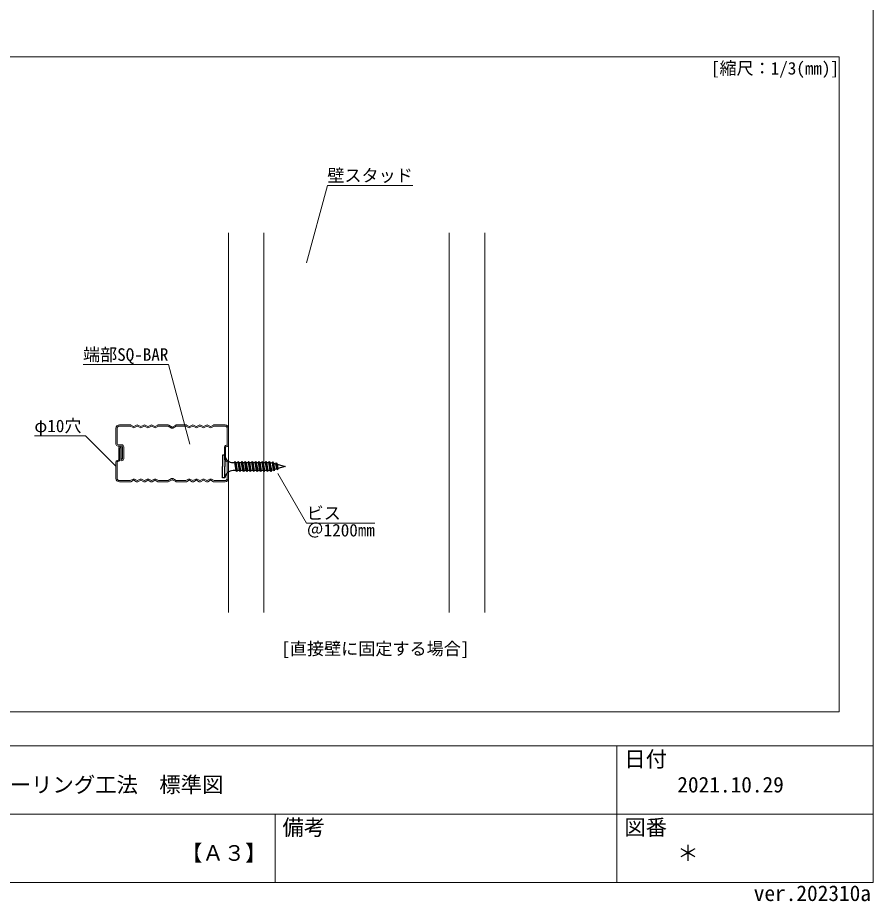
# Model space of a CAD drawing. Units: millimetres on the paper, enlarged 20 times, with parts at other scales. Extents: x -3900 to 3900, y -2694 to 2650.
# Drawn here: x 1898 to 3900, y -2694 to -625 of the extents above; entities that cross this region are included whole.
import ezdxf
from ezdxf.enums import TextEntityAlignment as Align

# ---------------------------------------------------------------- set-up
doc = ezdxf.new("R2010")
doc.units = ezdxf.units.MM
doc.header["$LTSCALE"] = 20
for name, color, linetype, lineweight in [('2-2_野縁受け', 3, 'Continuous', 18), ('2-6_文字', 7, 'Continuous', 18), ('2-C_ビス・アンカーボルト・強調図形', 2, 'Continuous', 25), ('2-D_パネル', 4, 'Continuous', 9), ('F-3_野縁', 3, 'Continuous', 18)]:
    doc.layers.add(name, color=color, linetype=linetype, lineweight=lineweight)
doc.layers.add('F-6_文字', color=7, linetype='Continuous')
doc.styles.add('ＭＳ ゴシック', font='')
doc.styles.get('ＭＳ ゴシック').set_extended_font_data('MS Gothic')

msp = doc.modelspace()

# ---------------------------------------------------------------- linework, layer by layer
at = {"layer": '2-2_野縁受け'}
for p, q in [((2474.07, -1128.77), (2474.07, -2017.64)), ((2907.41, -1128.77), (2907.41, -2017.64)), ((2127.66, -1622.9), (2127.66, -1586.33)), ((2130.53, -1622.9), (2130.53, -1586.33)), ((2135.66, -1578.33), (2161, -1578.33)), ((2135.66, -1581.2), (2161, -1581.2)), ((2167.7, -1584.6), (2161.3, -1581.27)), ((2169.02, -1582.06), (2162.63, -1578.73)), ((2169.64, -1582.06), (2176.03, -1578.73)), ((2170.96, -1584.6), (2177.36, -1581.27)), ((2184.37, -1584.6), (2177.97, -1581.27)), ((2185.69, -1582.06), (2179.29, -1578.73)), ((2186.3, -1582.06), (2192.7, -1578.73)), ((2187.63, -1584.6), (2194.02, -1581.27)), ((2201.03, -1584.6), (2194.64, -1581.27)), ((2202.36, -1582.06), (2195.96, -1578.73)), ((2202.97, -1582.06), (2209.37, -1578.73)), ((2204.29, -1584.6), (2210.69, -1581.27)), ((2217.7, -1584.6), (2211.3, -1581.27)), ((2219.02, -1582.06), (2212.63, -1578.73)), ((2219.64, -1582.06), (2226.03, -1578.73)), ((2220.96, -1584.6), (2227.36, -1581.27)), ((2227.66, -1578.33), (2249.33, -1578.33)), ((2227.66, -1581.2), (2249.33, -1581.2)), ((2249.66, -1581.29), (2257.56, -1585.86)), ((2251.1, -1578.81), (2259, -1583.37)), ((2267.56, -1578.81), (2259.66, -1583.37)), ((2261.1, -1585.86), (2269, -1581.29)), ((2291, -1578.33), (2269.33, -1578.33)), ((2291, -1581.2), (2269.33, -1581.2)), ((2297.7, -1584.6), (2291.3, -1581.27)), ((2299.02, -1582.06), (2292.63, -1578.73)), ((2299.64, -1582.06), (2306.03, -1578.73)), ((2300.96, -1584.6), (2307.36, -1581.27)), ((2314.37, -1584.6), (2307.97, -1581.27)), ((2315.69, -1582.06), (2309.29, -1578.73)), ((2316.3, -1582.06), (2322.7, -1578.73)), ((2317.63, -1584.6), (2324.02, -1581.27)), ((2331.03, -1584.6), (2324.64, -1581.27)), ((2332.36, -1582.06), (2325.96, -1578.73)), ((2332.97, -1582.06), (2339.37, -1578.73)), ((2334.29, -1584.6), (2340.69, -1581.27)), ((2347.7, -1584.6), (2341.3, -1581.27)), ((2349.02, -1582.06), (2342.63, -1578.73)), ((2349.64, -1582.06), (2356.03, -1578.73)), ((2350.96, -1584.6), (2357.36, -1581.27)), ((2383, -1578.33), (2357.66, -1578.33)), ((2383, -1581.2), (2357.66, -1581.2)), ((2388.13, -1586.33), (2388.13, -1624.69)), ((2391, -1624.69), (2391, -1586.33)), ((2140.93, -1624.9), (2132.53, -1624.9)), ((2132.53, -1627.76), (2140.93, -1627.76)), ((2134.33, -1659.69), (2134.33, -1632.06)), ((2140.06, -1632.06), (2137.19, -1632.06)), ((2140.06, -1632.06), (2140.06, -1657.93)), ((2140.06, -1632.06), (2140.06, -1657.93)), ((2142.93, -1657.93), (2142.93, -1629.76)), ((2142.93, -1630.73), (2142.93, -1657.93)), ((2145.79, -1657.93), (2145.79, -1629.76)), ((2381.46, -1630.51), (2381.46, -1659.49)), ((2384.31, -1626.68), (2387.32, -1625.77)), ((2384.33, -1659.49), (2384.33, -1630.51)), ((2388.15, -1628.52), (2385.14, -1629.42)), ((2127.66, -1665.31), (2127.66, -1703.66)), ((2133.71, -1660.52), (2130.51, -1661.47)), ((2130.53, -1703.66), (2130.53, -1665.31)), ((2134.34, -1663.32), (2131.34, -1664.22)), ((2142.93, -1657.93), (2140.06, -1657.93)), ((2384.31, -1663.32), (2387.32, -1664.22)), ((2388.15, -1661.48), (2385.14, -1660.57)), ((2388.13, -1665.31), (2388.13, -1703.66)), ((2391, -1665.31), (2391, -1703.66)), ((2135.66, -1708.8), (2161, -1708.8)), ((2135.66, -1711.66), (2161, -1711.66)), ((2167.7, -1705.4), (2161.3, -1708.72)), ((2169.02, -1707.94), (2162.63, -1711.27)), ((2169.64, -1707.94), (2176.03, -1711.27)), ((2170.96, -1705.4), (2177.36, -1708.72)), ((2184.37, -1705.4), (2177.97, -1708.72)), ((2185.69, -1707.94), (2179.29, -1711.27)), ((2186.3, -1707.94), (2192.7, -1711.27)), ((2187.63, -1705.4), (2194.02, -1708.72)), ((2201.03, -1705.4), (2194.64, -1708.72)), ((2202.36, -1707.94), (2195.96, -1711.27)), ((2202.97, -1707.94), (2209.37, -1711.27)), ((2204.29, -1705.4), (2210.69, -1708.72)), ((2217.7, -1705.4), (2211.3, -1708.72)), ((2219.02, -1707.94), (2212.63, -1711.27)), ((2219.64, -1707.94), (2226.03, -1711.27)), ((2220.96, -1705.4), (2227.36, -1708.72)), ((2227.66, -1708.8), (2249.33, -1708.8)), ((2227.66, -1711.66), (2249.33, -1711.66)), ((2249.66, -1708.71), (2257.56, -1704.14)), ((2251.1, -1711.19), (2259, -1706.62)), ((2267.56, -1711.19), (2259.66, -1706.62)), ((2261.1, -1704.14), (2269, -1708.71)), ((2291, -1708.8), (2269.33, -1708.8)), ((2291, -1711.66), (2269.33, -1711.66)), ((2297.7, -1705.4), (2291.3, -1708.72)), ((2299.02, -1707.94), (2292.63, -1711.27)), ((2299.64, -1707.94), (2306.03, -1711.27)), ((2300.96, -1705.4), (2307.36, -1708.72)), ((2314.37, -1705.4), (2307.97, -1708.72)), ((2315.69, -1707.94), (2309.29, -1711.27)), ((2316.3, -1707.94), (2322.7, -1711.27)), ((2317.63, -1705.4), (2324.02, -1708.72)), ((2331.03, -1705.4), (2324.64, -1708.72)), ((2332.36, -1707.94), (2325.96, -1711.27)), ((2332.97, -1707.94), (2339.37, -1711.27)), ((2334.29, -1705.4), (2340.69, -1708.72)), ((2347.7, -1705.4), (2341.3, -1708.72)), ((2349.02, -1707.94), (2342.63, -1711.27)), ((2349.64, -1707.94), (2356.03, -1711.27)), ((2350.96, -1705.4), (2357.36, -1708.72)), ((2383, -1708.8), (2357.66, -1708.8)), ((2383, -1711.66), (2357.66, -1711.66))]:
    msp.add_line(p, q, dxfattribs=at)
msp.add_lwpolyline([(2137.19, -1659.26), (2137.19, -1632.06), (2137.19, -1659.49)], dxfattribs=at)
for centre, radius, start, end in [((2135.66, -1586.33), 8, 90, 180), ((2135.66, -1586.33), 5.13, 90, 180), ((2161, -1581.86), 3.53, 62.52154, 90), ((2161, -1581.86), 0.667, 62.52154, 90), ((2169.33, -1581.46), 3.53, 242.52154, 297.47846), ((2169.33, -1581.46), 0.667, 242.52154, 297.47846), ((2177.66, -1581.86), 3.53, 62.52154, 117.47846), ((2177.66, -1581.86), 0.667, 62.52154, 117.47846), ((2186, -1581.46), 3.53, 242.52154, 297.47846), ((2186, -1581.46), 0.667, 242.52154, 297.47846), ((2194.33, -1581.86), 3.53, 62.52154, 117.47846), ((2194.33, -1581.86), 0.667, 62.52154, 117.47846), ((2202.66, -1581.46), 3.53, 242.52154, 297.47846), ((2202.66, -1581.46), 0.667, 242.52154, 297.47846), ((2211, -1581.86), 3.53, 62.52154, 117.47846), ((2211, -1581.86), 0.667, 62.52154, 117.47846), ((2219.33, -1581.46), 3.53, 242.52154, 297.47846), ((2219.33, -1581.46), 0.667, 242.52154, 297.47846), ((2227.66, -1581.86), 3.53, 90, 117.47846), ((2227.66, -1581.86), 0.667, 90, 117.47846), ((2249.33, -1581.86), 3.53, 59.94795, 90), ((2249.33, -1581.86), 0.667, 59.94795, 90), ((2259.33, -1582.8), 3.53, 239.94795, 300.05205), ((2259.33, -1582.8), 0.667, 239.94795, 300.05205), ((2269.33, -1581.86), 3.53, 90, 120.05205), ((2269.33, -1581.86), 3.53, 90, 120.05205), ((2269.33, -1581.86), 0.667, 90, 120.05205), ((2269.33, -1581.86), 0.667, 90, 120.05205), ((2291, -1581.86), 3.53, 62.52154, 90), ((2291, -1581.86), 0.667, 62.52154, 90), ((2299.33, -1581.46), 3.53, 242.52154, 297.47846), ((2299.33, -1581.46), 0.667, 242.52154, 297.47846), ((2307.66, -1581.86), 3.53, 62.52154, 117.47846), ((2307.66, -1581.86), 0.667, 62.52154, 117.47846), ((2316, -1581.46), 3.53, 242.52154, 297.47846), ((2316, -1581.46), 0.667, 242.52154, 297.47846), ((2324.33, -1581.86), 3.53, 62.52154, 117.47846), ((2324.33, -1581.86), 0.667, 62.52154, 117.47846), ((2332.66, -1581.46), 3.53, 242.52154, 297.47846), ((2332.66, -1581.46), 0.667, 242.52154, 297.47846), ((2341, -1581.86), 3.53, 62.52154, 117.47846), ((2341, -1581.86), 0.667, 62.52154, 117.47846), ((2349.33, -1581.46), 3.53, 242.52154, 297.47846), ((2349.33, -1581.46), 0.667, 242.52154, 297.47846), ((2357.66, -1581.86), 3.53, 90, 117.47846), ((2357.66, -1581.86), 0.667, 90, 117.47846), ((2383, -1586.33), 8, 0, 90), ((2383, -1586.33), 5.13, 0, 90), ((2132.53, -1622.9), 4.87, 180, 270), ((2132.53, -1622.9), 2, 180, 270), ((2138.63, -1632.06), 4.3, 0, 180), ((2138.63, -1632.06), 1.43, 0, 180), ((2140.93, -1629.76), 4.87, 0, 90), ((2140.93, -1629.76), 2, 0, 90), ((2385.46, -1630.51), 4, 106.69924, 180), ((2385.46, -1630.51), 1.13, 106.69924, 180), ((2387, -1624.69), 1.13, 286.69924, 0), ((2387, -1624.69), 4, 286.69924, 0), ((2131.66, -1665.31), 4, 106.70531, 180), ((2131.66, -1665.31), 1.13, 106.70531, 180), ((2133.46, -1659.69), 0.867, 286.70531, 0), ((2133.19, -1659.49), 4, 286.70531, 0), ((2141.49, -1657.93), 4.3, 180, 0), ((2141.49, -1657.93), 1.43, 180, 0), ((2385.46, -1659.49), 4, 180, 253.30076), ((2385.46, -1659.49), 1.13, 180, 253.30076), ((2387, -1665.31), 1.13, 0, 73.30076), ((2387, -1665.31), 4, 0, 73.30076), ((2135.66, -1703.66), 8, 180, 270), ((2135.66, -1703.66), 5.13, 180, 270), ((2161, -1708.13), 0.667, 270, 297.47846), ((2161, -1708.13), 3.53, 270, 297.47846), ((2169.33, -1708.53), 3.53, 62.52154, 117.47846), ((2169.33, -1708.53), 0.667, 62.52154, 117.47846), ((2177.66, -1708.13), 3.53, 242.52154, 297.47846), ((2177.66, -1708.13), 0.667, 242.52154, 297.47846), ((2186, -1708.53), 3.53, 62.52154, 117.47846), ((2186, -1708.53), 0.667, 62.52154, 117.47846), ((2194.33, -1708.13), 3.53, 242.52154, 297.47846), ((2194.33, -1708.13), 0.667, 242.52154, 297.47846), ((2202.66, -1708.53), 3.53, 62.52154, 117.47846), ((2202.66, -1708.53), 0.667, 62.52154, 117.47846), ((2211, -1708.13), 3.53, 242.52154, 297.47846), ((2211, -1708.13), 0.667, 242.52154, 297.47846), ((2219.33, -1708.53), 3.53, 62.52154, 117.47846), ((2219.33, -1708.53), 0.667, 62.52154, 117.47846), ((2227.66, -1708.13), 3.53, 242.52154, 270), ((2227.66, -1708.13), 0.667, 242.52154, 270), ((2249.33, -1708.13), 0.667, 270, 300.05205), ((2249.33, -1708.13), 3.53, 270, 300.05205), ((2259.33, -1707.2), 3.53, 59.94795, 120.05205), ((2259.33, -1707.2), 0.667, 59.94795, 120.05205), ((2269.33, -1708.13), 3.53, 239.94795, 270), ((2269.33, -1708.13), 3.53, 239.94795, 270), ((2269.33, -1708.13), 0.667, 239.94795, 270), ((2269.33, -1708.13), 0.667, 239.94795, 270), ((2291, -1708.13), 0.667, 270, 297.47846), ((2291, -1708.13), 3.53, 270, 297.47846), ((2299.33, -1708.53), 3.53, 62.52154, 117.47846), ((2299.33, -1708.53), 0.667, 62.52154, 117.47846), ((2307.66, -1708.13), 3.53, 242.52154, 297.47846), ((2307.66, -1708.13), 0.667, 242.52154, 297.47846), ((2316, -1708.53), 3.53, 62.52154, 117.47846), ((2316, -1708.53), 0.667, 62.52154, 117.47846), ((2324.33, -1708.13), 3.53, 242.52154, 297.47846), ((2324.33, -1708.13), 0.667, 242.52154, 297.47846), ((2332.66, -1708.53), 3.53, 62.52154, 117.47846), ((2332.66, -1708.53), 0.667, 62.52154, 117.47846), ((2341, -1708.13), 3.53, 242.52154, 297.47846), ((2341, -1708.13), 0.667, 242.52154, 297.47846), ((2349.33, -1708.53), 3.53, 62.52154, 117.47846), ((2349.33, -1708.53), 0.667, 62.52154, 117.47846), ((2357.66, -1708.13), 3.53, 242.52154, 270), ((2357.66, -1708.13), 0.667, 242.52154, 270), ((2383, -1703.66), 8, 270, 0), ((2383, -1703.66), 5.13, 270, 0)]:
    msp.add_arc(centre, radius, start, end, dxfattribs=at)
at = {"layer": '2-6_文字'}
for p, q in [((2622.41, -1017.75), (2573.92, -1198.7)), ((2622.41, -1017.75), (2822.41, -1017.75)), ((2050.63, -1437.05), (2250.63, -1437.05)), ((2250.63, -1437.05), (2300.51, -1623.21)), ((2126.7, -1674.03), (2056.78, -1604.11)), ((2506.56, -1691.78), (2573.84, -1808.32)), ((2573.84, -1808.32), (2733.84, -1808.32))]:
    msp.add_line(p, q, dxfattribs=at)
msp.add_lwpolyline([(2056.78, -1604.11), (1937.5, -1604.11), (1936.78, -1604.11)], dxfattribs=at)
at = {"layer": '2-C_ビス・アンカーボルト・強調図形'}
for p, q in [((2376.76, -1649.16), (2376.76, -1675.83)), ((2382.27, -1649.16), (2376.76, -1649.16)), ((2382.27, -1649.16), (2382.27, -1675.83)), ((2376.76, -1702.5), (2376.76, -1675.83)), ((2382.27, -1702.5), (2382.27, -1675.83)), ((2402.1, -1666.5), (2404.8, -1666.5)), ((2406.1, -1664.16), (2404.8, -1666.5)), ((2404.8, -1666.5), (2408, -1685.16)), ((2406.1, -1664.16), (2408.19, -1666.5)), ((2406.1, -1664.16), (2410.1, -1687.5)), ((2408.19, -1666.5), (2411.39, -1685.16)), ((2408.19, -1666.5), (2412.8, -1666.5)), ((2414.1, -1664.16), (2412.8, -1666.5)), ((2412.8, -1666.5), (2416, -1685.16)), ((2414.1, -1664.16), (2416.19, -1666.5)), ((2414.1, -1664.16), (2418.1, -1687.5)), ((2416.19, -1666.5), (2419.39, -1685.16)), ((2416.19, -1666.5), (2420.8, -1666.5)), ((2422.1, -1664.16), (2420.8, -1666.5)), ((2420.8, -1666.5), (2424, -1685.16)), ((2422.1, -1664.16), (2424.19, -1666.5)), ((2422.1, -1664.16), (2426.1, -1687.5)), ((2424.19, -1666.5), (2427.39, -1685.16)), ((2424.19, -1666.5), (2428.8, -1666.5)), ((2430.1, -1664.16), (2428.8, -1666.5)), ((2428.8, -1666.5), (2432, -1685.16)), ((2430.1, -1664.16), (2432.19, -1666.5)), ((2430.1, -1664.16), (2434.1, -1687.5)), ((2432.19, -1666.5), (2435.39, -1685.16)), ((2432.19, -1666.5), (2436.8, -1666.5)), ((2438.1, -1664.16), (2436.8, -1666.5)), ((2436.8, -1666.5), (2440, -1685.16)), ((2438.1, -1664.16), (2440.19, -1666.5)), ((2438.1, -1664.16), (2442.1, -1687.5)), ((2440.19, -1666.5), (2443.39, -1685.16)), ((2440.19, -1666.5), (2444.8, -1666.5)), ((2446.1, -1664.16), (2444.8, -1666.5)), ((2444.8, -1666.5), (2448, -1685.16)), ((2446.1, -1664.16), (2448.19, -1666.5)), ((2446.1, -1664.16), (2450.1, -1687.5)), ((2448.19, -1666.5), (2451.39, -1685.16)), ((2448.19, -1666.5), (2452.8, -1666.5)), ((2454.1, -1664.16), (2452.8, -1666.5)), ((2452.8, -1666.5), (2456, -1685.16)), ((2454.1, -1664.16), (2456.19, -1666.5)), ((2454.1, -1664.16), (2458.1, -1687.5)), ((2456.19, -1666.5), (2459.39, -1685.16)), ((2456.19, -1666.5), (2460.8, -1666.5)), ((2462.1, -1664.16), (2460.8, -1666.5)), ((2460.8, -1666.5), (2464, -1685.16)), ((2462.1, -1664.16), (2464.19, -1666.5)), ((2462.1, -1664.16), (2466.1, -1687.5)), ((2464.19, -1666.5), (2467.39, -1685.16)), ((2464.19, -1666.5), (2468.8, -1666.5)), ((2470.1, -1664.16), (2468.8, -1666.5)), ((2468.8, -1666.5), (2472, -1685.16)), ((2470.1, -1664.16), (2472.19, -1666.5)), ((2470.1, -1664.16), (2474.1, -1687.5)), ((2472.19, -1666.5), (2475.39, -1685.16)), ((2472.19, -1666.5), (2476.8, -1666.5)), ((2478.1, -1664.16), (2476.8, -1666.5)), ((2476.8, -1666.5), (2480, -1685.16)), ((2478.1, -1664.16), (2482.1, -1687.5)), ((2478.1, -1664.16), (2480.19, -1666.5)), ((2480.19, -1666.5), (2483.39, -1685.16)), ((2480.19, -1666.5), (2484.8, -1666.5)), ((2486.1, -1664.16), (2484.8, -1666.5)), ((2484.8, -1666.5), (2488, -1685.16)), ((2486.1, -1664.16), (2488.19, -1666.5)), ((2486.1, -1664.16), (2490.1, -1687.5)), ((2488.19, -1666.5), (2491.39, -1685.16)), ((2488.19, -1666.5), (2492.94, -1667.29)), ((2494.23, -1664.96), (2492.94, -1667.29)), ((2492.94, -1667.29), (2495.73, -1683.58)), ((2494.23, -1664.96), (2496.49, -1668.29)), ((2494.23, -1664.96), (2497.82, -1685.92)), ((2496.49, -1668.29), (2498.96, -1682.68)), ((2496.49, -1668.29), (2501.34, -1669.65)), ((2502.64, -1667.31), (2501.34, -1669.65)), ((2501.34, -1669.65), (2503.37, -1681.45)), ((2502.64, -1667.31), (2505.46, -1683.78)), ((2408, -1685.16), (2402.1, -1685.16)), ((2408, -1685.16), (2410.1, -1687.5)), ((2411.39, -1685.16), (2410.1, -1687.5)), ((2416, -1685.16), (2411.39, -1685.16)), ((2416, -1685.16), (2418.1, -1687.5)), ((2419.39, -1685.16), (2418.1, -1687.5)), ((2424, -1685.16), (2419.39, -1685.16)), ((2424, -1685.16), (2426.1, -1687.5)), ((2427.39, -1685.16), (2426.1, -1687.5)), ((2432, -1685.16), (2427.39, -1685.16)), ((2432, -1685.16), (2434.1, -1687.5)), ((2435.39, -1685.16), (2434.1, -1687.5)), ((2440, -1685.16), (2435.39, -1685.16)), ((2440, -1685.16), (2442.1, -1687.5)), ((2443.39, -1685.16), (2442.1, -1687.5)), ((2448, -1685.16), (2443.39, -1685.16)), ((2448, -1685.16), (2450.1, -1687.5)), ((2451.39, -1685.16), (2450.1, -1687.5)), ((2456, -1685.16), (2451.39, -1685.16)), ((2456, -1685.16), (2458.1, -1687.5)), ((2459.39, -1685.16), (2458.1, -1687.5)), ((2464, -1685.16), (2459.39, -1685.16)), ((2464, -1685.16), (2466.1, -1687.5)), ((2467.39, -1685.16), (2466.1, -1687.5)), ((2472, -1685.16), (2467.39, -1685.16)), ((2472, -1685.16), (2474.1, -1687.5)), ((2475.39, -1685.16), (2474.1, -1687.5)), ((2480, -1685.16), (2475.39, -1685.16)), ((2480, -1685.16), (2482.1, -1687.5)), ((2483.39, -1685.16), (2482.1, -1687.5)), ((2488, -1685.16), (2483.39, -1685.16)), ((2488, -1685.16), (2490.1, -1687.5)), ((2491.39, -1685.16), (2490.1, -1687.5)), ((2495.73, -1683.58), (2491.39, -1685.16)), ((2495.73, -1683.58), (2497.82, -1685.92)), ((2498.96, -1682.68), (2497.82, -1685.92)), ((2503.37, -1681.45), (2498.96, -1682.68)), ((2503.37, -1681.45), (2505.46, -1683.78)), ((2506.59, -1680.54), (2505.46, -1683.78)), ((2382.27, -1702.5), (2376.76, -1702.5))]:
    msp.add_line(p, q, dxfattribs=at)
for points in [[(2502.64, -1667.31), (2504.9, -1670.64), (2506.59, -1680.54)], [(2504.9, -1670.64), (2523.43, -1675.83), (2506.59, -1680.54)]]:
    msp.add_lwpolyline(points, dxfattribs=at)
for centre, radius, start, end in [((2402.1, -1646.5), 20, 187.66225, 270), ((2444.35, -1664.72), 3.33, 342.06519, 0), ((2402.1, -1705.16), 20, 90, 172.33774)]:
    msp.add_arc(centre, radius, start, end, dxfattribs=at)
at = {"layer": '2-D_パネル'}
for p, q in [((2390.74, -1128.77), (2390.74, -2017.64)), ((2990.74, -1128.77), (2990.74, -2017.64))]:
    msp.add_line(p, q, dxfattribs=at)
at = {"layer": 'F-3_野縁'}
for p, q in [((3900, 2650), (3900, -2650)), ((40, -716.67), (3820, -716.67)), ((3820, -716.67), (3820, -2250)), ((40, -2250), (3820, -2250)), ((-3900, -2330), (3900, -2330)), ((-3900, -2650), (3900, -2650))]:
    msp.add_line(p, q, dxfattribs=at)
at = {"layer": 'F-3_野縁', "color": 7}
for p, q in [((3300, -2330), (3300, -2650)), ((200, -2490), (3900, -2490)), ((2500, -2490), (2500, -2650)), ((2500, -2490), (2500, -2650))]:
    msp.add_line(p, q, dxfattribs=at)

# ---------------------------------------------------------------- texts
at = {"layer": '2-6_文字', "style": 'ＭＳ ゴシック'}
for s, p in [('壁スタッド', (2622.41, -1017.75)), ('端部SQ-BAR', (2050.63, -1437.05)), ('φ10穴', (1936.78, -1604.11)), ('ビス', (2573.84, -1808.32)), ('＠1200㎜', (2573.84, -1848.32)), ('[直接壁に固定する場合]', (2514.72, -2125.81))]:
    msp.add_text(s, height=29.33, dxfattribs=at).set_placement(p, align=Align.BOTTOM_LEFT)
at = {"layer": 'F-6_文字', "style": 'ＭＳ ゴシック'}
for s, height, p in [('[縮尺：1/3(mm)]', 29.33, (3520, -766.67)), ('日付', 36.66, (3317.26, -2390)), ('SQスリムシーリング工法\u3000標準図', 36.66, (1629.26, -2450)), ('2021.10.29', 36.66, (3441.26, -2450)), ('備考', 36.66, (2517.26, -2550)), ('図番', 36.66, (3317.26, -2550)), ('【Ａ３】', 36.66, (2280, -2610)), ('＊', 36.66, (3441.26, -2610)), ('ver.202310a', 36.66, (3620.18, -2704.22))]:
    msp.add_text(s, height=height, dxfattribs=at).set_placement(p, align=Align.BOTTOM_LEFT)

doc.saveas('drawing.dxf')
